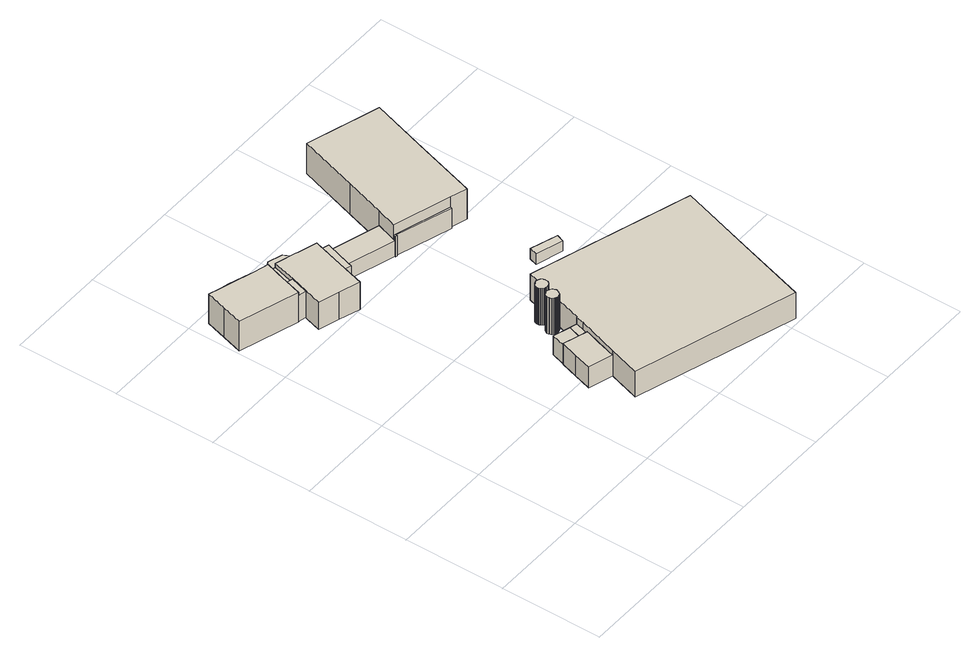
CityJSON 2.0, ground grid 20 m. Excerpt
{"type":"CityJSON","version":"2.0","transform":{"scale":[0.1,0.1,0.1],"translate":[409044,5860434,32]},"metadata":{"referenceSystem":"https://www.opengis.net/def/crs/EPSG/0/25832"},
"CityObjects":{
"building1":{"type":"Building","attributes":{"Gemeindeschluessel":"03454048","AbsoluteHoehe":"33.031","MittlereTraufHoehe":"38.869","Firsthoehe":"38.869","function":"51009_1610","roofType":"1000","measuredHeight":5.84},"address":[{"country":"Germany","locality":"Spahnharrenstätte"}],"geometry":[{"type":"MultiSurface","lod":"1","boundaries":[[[0,1,2,3]],[[4,5,6,7]],[[4,7,3,2]],[[5,4,2,1]],[[6,5,1,0]],[[7,6,0,3]]]}]},
"building2":{"type":"Building","attributes":{"Gemeindeschluessel":"03454048","AbsoluteHoehe":"32.88","MittlereTraufHoehe":"38.802","Firsthoehe":"40.903","function":"31001_1210","roofType":"3100","measuredHeight":8.02},"address":[{"country":"Germany","locality":"Spahnharrenstätte","thoroughfareNumber":"100","thoroughfareName":"Rastdorfer Straße"}],"children":["building2-1","building2-2","building2-3","building2-4","building2-5","building2-6"],"geometry":[{"type":"MultiSurface","lod":"1","boundaries":[[[8,9,10,11,12,13,14,15,16]],[[17,18,19,20,21,22,23,24,25]],[[17,25,16,15]],[[18,17,15,14]],[[19,18,14,13]],[[12,26,27,13]],[[21,20,12,11]],[[10,28,29,11]],[[9,30,28,10]],[[24,23,9,8]],[[25,24,8,16]],[[26,20,19,27]],[[28,22,21,29]],[[23,22,28,30]]]}]},
"building2-1":{"type":"BuildingPart","attributes":{"AbsoluteHoehe":"32.88","MittlereTraufHoehe":"36.216","Firsthoehe":"36.842","roofType":"3100","measuredHeight":3.96},"parents":["building2"],"geometry":[{"type":"MultiSurface","lod":"1","boundaries":[[[31,32,33,34,35,36]],[[37,38,39,40,41,42]],[[39,38,34,33]],[[40,39,33,32]],[[41,40,32,31]],[[42,41,31,36]],[[35,37,42,36]],[[38,37,35,34]]]}]},
"building2-2":{"type":"BuildingPart","attributes":{"AbsoluteHoehe":"32.88","MittlereTraufHoehe":"37.153","Firsthoehe":"37.153","roofType":"1000","measuredHeight":4.27},"parents":["building2"],"geometry":[{"type":"MultiSurface","lod":"1","boundaries":[[[43,44,45,46,47,48,49]],[[50,51,52,53,54,55,56]],[[51,50,48,47]],[[52,51,47,46]],[[53,52,46,45]],[[54,53,45,44]],[[55,54,44,43]],[[57,58,55,43]],[[50,56,49,48]],[[49,56,58,57]]]}]},
"building2-3":{"type":"BuildingPart","attributes":{"AbsoluteHoehe":"32.88","MittlereTraufHoehe":"38.055","Firsthoehe":"38.055","roofType":"1000","measuredHeight":5.18},"parents":["building2"],"geometry":[{"type":"MultiSurface","lod":"1","boundaries":[[[26,59,60,61,27]],[[62,63,64,20,19]],[[62,19,27,61]],[[63,62,61,60]],[[64,63,60,59]],[[20,64,59,26]],[[19,20,26,27]]]}]},
"building2-4":{"type":"BuildingPart","attributes":{"AbsoluteHoehe":"32.88","MittlereTraufHoehe":"36.806","Firsthoehe":"37.975","roofType":"2100","measuredHeight":5.09},"parents":["building2"],"geometry":[{"type":"MultiSurface","lod":"1","boundaries":[[[65,66,67,68,69,70]],[[71,72,73,38,42,74]],[[71,74,70,69]],[[73,72,68,67]],[[38,73,67,66]],[[65,36,35,34,66]],[[74,42,65,70]],[[72,71,69,68]],[[36,42,37,35]],[[35,37,38,34]]]}]},
"building2-5":{"type":"BuildingPart","attributes":{"AbsoluteHoehe":"32.88","MittlereTraufHoehe":"38.763","Firsthoehe":"40.017","roofType":"3100","measuredHeight":7.14},"parents":["building2"],"geometry":[{"type":"MultiSurface","lod":"1","boundaries":[[[75,76,77,78,79,80,81,82,83]],[[84,85,56,58,55,72,71,86,87]],[[84,87,83,82]],[[85,84,82,81]],[[80,88,89,81]],[[79,57,49,80]],[[55,58,79,78]],[[72,55,78,77]],[[76,69,68,77]],[[86,71,76,75]],[[87,86,75,83]],[[88,56,85,89]],[[57,58,56,49]],[[69,71,72,68]]]}]},
"building2-6":{"type":"BuildingPart","attributes":{"AbsoluteHoehe":"32.88","MittlereTraufHoehe":"38.055","Firsthoehe":"38.055","roofType":"1000","measuredHeight":5.18},"parents":["building2"],"geometry":[{"type":"MultiSurface","lod":"1","boundaries":[[[30,89,88,90,29]],[[50,56,85,23,21]],[[50,21,29,90]],[[88,49,48,90]],[[23,85,89,30]],[[49,56,50,48]],[[85,56,88,89]],[[29,21,22,28]],[[28,22,23,30]]]}]},
"building3":{"type":"Building","attributes":{"Gemeindeschluessel":"03454048","AbsoluteHoehe":"33.182","MittlereTraufHoehe":"37.422","Firsthoehe":"37.422","function":"51009_1610","roofType":"1000","measuredHeight":4.24},"address":[{"country":"Germany","locality":"Spahnharrenstätte"}],"geometry":[{"type":"MultiSurface","lod":"1","boundaries":[[[91,92,93,94]],[[95,96,97,98]],[[95,98,94,93]],[[96,95,93,92]],[[97,96,92,91]],[[98,97,91,94]]]}]},
"building4":{"type":"Building","attributes":{"Gemeindeschluessel":"03454048","AbsoluteHoehe":"33.275","MittlereTraufHoehe":"41.359","Firsthoehe":"41.359","function":"51003_1201","roofType":"1000","measuredHeight":8.08},"address":[{"country":"Germany","locality":"Spahnharrenstätte"}],"geometry":[{"type":"MultiSurface","lod":"1","boundaries":[[[99,100,101,102,103,104,105,106,107,108,109,110,111,112,113,114,115,116,117,118,119,120,121,122,123,124,125,126,127,128,129,130,131,132,133,134,135,136,137,138]],[[139,140,141,142,143,144,145,146,147,148,149,150,151,152,153,154,155,156,157,158,159,160,161,162,163,164,165,166,167,168,169,170,171,172,173,174,175,176,177,178]],[[139,178,138,137]],[[140,139,137,136]],[[141,140,136,135]],[[142,141,135,134]],[[143,142,134,133]],[[144,143,133,132]],[[145,144,132,131]],[[146,145,131,130]],[[147,146,130,129]],[[148,147,129,128]],[[149,148,128,127]],[[150,149,127,126]],[[151,150,126,125]],[[152,151,125,124]],[[153,152,124,123]],[[154,153,123,122]],[[155,154,122,121]],[[156,155,121,120]],[[157,156,120,119]],[[158,157,119,118]],[[159,158,118,117]],[[160,159,117,116]],[[161,160,116,115]],[[162,161,115,114]],[[163,162,114,113]],[[164,163,113,112]],[[165,164,112,111]],[[166,165,111,110]],[[167,166,110,109]],[[168,167,109,108]],[[169,168,108,107]],[[170,169,107,106]],[[171,170,106,105]],[[172,171,105,104]],[[173,172,104,103]],[[174,173,103,102]],[[175,174,102,101]],[[176,175,101,100]],[[177,176,100,99]],[[178,177,99,138]]]}]},
"building5":{"type":"Building","attributes":{"Gemeindeschluessel":"03454048","AbsoluteHoehe":"33.278","MittlereTraufHoehe":"41.471","Firsthoehe":"41.471","function":"51003_1201","roofType":"1000","measuredHeight":8.19},"address":[{"country":"Germany","locality":"Spahnharrenstätte"}],"geometry":[{"type":"MultiSurface","lod":"1","boundaries":[[[179,180,181,182,183,184,185,186,187,188,189,190,191,192,193,194,195,196,197,198,199,200,201,202,203,204,205,206,207,208,209,210,211,212,213,214,215,216,217]],[[218,219,220,221,222,223,224,225,226,227,228,229,230,231,232,233,234,235,236,237,238,239,240,241,242,243,244,245,246,247,248,249,250,251,252,253,254,255,256]],[[218,256,217,216]],[[219,218,216,215]],[[220,219,215,214]],[[221,220,214,213]],[[222,221,213,212]],[[223,222,212,211]],[[224,223,211,210]],[[225,224,210,209]],[[226,225,209,208]],[[227,226,208,207]],[[228,227,207,206]],[[229,228,206,205]],[[230,229,205,204]],[[231,230,204,203]],[[232,231,203,202]],[[233,232,202,201]],[[234,233,201,200]],[[235,234,200,199]],[[236,235,199,198]],[[237,236,198,197]],[[238,237,197,196]],[[239,238,196,195]],[[240,239,195,194]],[[241,240,194,193]],[[242,241,193,192]],[[243,242,192,191]],[[244,243,191,190]],[[245,244,190,189]],[[246,245,189,188]],[[247,246,188,187]],[[248,247,187,186]],[[249,248,186,185]],[[250,249,185,184]],[[251,250,184,183]],[[252,251,183,182]],[[253,252,182,181]],[[254,253,181,180]],[[255,254,180,179]],[[256,255,179,217]]]}]},
"building6":{"type":"Building","attributes":{"Gemeindeschluessel":"03454048","AbsoluteHoehe":"33.129","MittlereTraufHoehe":"38.767","Firsthoehe":"40.826","function":"31001_2720","roofType":"3100","measuredHeight":7.7},"address":[{"country":"Germany","locality":"Spahnharrenstätte"}],"children":["building6-1","building6-2"],"geometry":[{"type":"MultiSurface","lod":"1","boundaries":[[[257,258,259,260,261,262,263,264,265]],[[266,267,268,269,270,271,272,273,274]],[[266,274,265,264]],[[263,275,276,277,278,279,264]],[[262,280,275,263]],[[269,268,262,261]],[[270,269,261,260]],[[271,270,260,259]],[[272,271,259,258]],[[273,272,258,257]],[[274,273,257,265]],[[275,267,281,276]],[[277,276,281,282,278]],[[278,282,266,279]],[[268,267,275,280]]]}]},
"building6-1":{"type":"BuildingPart","attributes":{"AbsoluteHoehe":"33.129","MittlereTraufHoehe":"37.377","Firsthoehe":"37.377","roofType":"1000","measuredHeight":4.25},"parents":["building6"],"geometry":[{"type":"MultiSurface","lod":"1","boundaries":[[[276,280,93,92]],[[283,268,281,284]],[[283,284,92,93]],[[268,283,93,280]],[[276,281,267,275]],[[275,267,268,280]],[[284,281,276,92]]]}]},
"building6-2":{"type":"BuildingPart","attributes":{"AbsoluteHoehe":"33.129","MittlereTraufHoehe":"37.591","Firsthoehe":"38.231","roofType":"3100","measuredHeight":5.1},"parents":["building6"],"geometry":[{"type":"MultiSurface","lod":"1","boundaries":[[[278,277,285,286,287,288,279]],[[289,290,291,284,281,282,266]],[[289,266,279,288]],[[290,289,288,287]],[[291,290,287,286]],[[284,291,286,285]],[[277,276,92,285]],[[276,281,284,92]],[[278,282,281,276,277]],[[266,282,278,279]]]}]},
"building7":{"type":"Building","attributes":{"Gemeindeschluessel":"03454048","AbsoluteHoehe":"33.268","MittlereTraufHoehe":"35.554","Firsthoehe":"35.554","function":"51009_1610","roofType":"1000","measuredHeight":2.29},"address":[{"country":"Germany","locality":"Spahnharrenstätte"}],"geometry":[{"type":"MultiSurface","lod":"1","boundaries":[[[292,293,294,295]],[[296,297,298,299]],[[296,299,295,294]],[[297,296,294,293]],[[298,297,293,292]],[[299,298,292,295]]]}]},
"building8":{"type":"Building","attributes":{"Gemeindeschluessel":"03454048","AbsoluteHoehe":"32.949","MittlereTraufHoehe":"38.75","Firsthoehe":"41.871","function":"31001_2720","roofType":"3100","measuredHeight":8.92},"address":[{"country":"Germany","locality":"Spahnharrenstätte"}],"children":["building8-1"],"geometry":[{"type":"MultiSurface","lod":"1","boundaries":[[[300,301,302,303,304,305,306,307]],[[308,39,309,310,311,312,313,314]],[[306,315,316,307]],[[39,308,306,305]],[[309,39,305,304]],[[310,309,304,303]],[[311,310,303,302]],[[312,311,302,301]],[[313,312,301,300]],[[314,313,300,307]],[[315,308,314,316]]]}]},
"building8-1":{"type":"BuildingPart","attributes":{"AbsoluteHoehe":"32.949","MittlereTraufHoehe":"37.46","Firsthoehe":"37.46","roofType":"1000","measuredHeight":4.51},"parents":["building8"],"geometry":[{"type":"MultiSurface","lod":"1","boundaries":[[[317,318,316,315,319,320,321]],[[322,41,308,314,323,324,325]],[[322,325,321,320]],[[41,322,320,319]],[[308,41,319,315]],[[323,314,316,318]],[[324,323,318,317]],[[325,324,317,321]],[[314,308,315,316]]]}]}
},
"vertices":[
[123,664,69],[138,660,69],[149,696,69],[134,700,69],[149,696,10],[138,660,10],[123,664,10],[134,700,10],
[123,664,75],[134,700,75],[135,705,75],[148,746,75],[122,753,75],[66,770,75],[31,781,75],[19,740,75],[7,700,75],[19,740,9],[31,781,9],[66,770,9],[122,753,9],[148,746,9],[135,705,9],[134,700,9],[123,664,9],[7,700,9],[122,753,61],[66,770,61],[135,705,61],[148,746,61],[134,700,61],
[348,633,44],[355,654,44],[362,676,44],[266,705,44],[259,684,44],[252,662,44],[259,684,9],[266,705,9],[362,676,9],[355,654,9],[348,633,9],[252,662,9],
[204,728,52],[208,743,52],[201,756,52],[173,765,52],[160,758,52],[155,743,52],[162,741,52],[155,743,9],[160,758,9],[173,765,9],[201,756,9],[208,743,9],[204,728,9],[162,741,9],[203,729,52],[203,729,9],
[126,765,61],[82,779,61],[70,782,61],[70,782,9],[82,779,9],[126,765,9],
[252,662,52],[266,705,52],[267,709,52],[243,716,52],[225,655,52],[248,648,52],[225,655,9],[243,716,9],[267,709,9],[248,648,9],
[209,601,70],[225,655,70],[243,716,70],[204,728,70],[203,729,70],[162,741,70],[149,696,70],[128,626,70],[168,614,70],[128,626,9],[149,696,9],[209,601,9],[168,614,9],[162,741,61],[149,696,61],
[155,743,61],
[301,249,54],[333,239,54],[342,266,54],[309,276,54],[342,266,12],[333,239,12],[301,249,12],[309,276,12],
[346,307,94],[348,305,94],[350,303,94],[351,302,94],[353,302,94],[355,301,94],[356,301,94],[358,301,94],[359,302,94],[361,302,94],[363,303,94],[364,305,94],[366,307,94],[366,308,94],[367,310,94],[368,312,94],[368,314,94],[367,316,94],[367,317,94],[366,319,94],[366,320,94],[364,321,94],[363,322,94],[361,323,94],[359,324,94],[357,325,94],[356,325,94],[355,325,94],[353,324,94],[351,323,94],[349,322,94],[348,321,94],[347,320,94],[346,319,94],[345,317,94],[345,316,94],[344,314,94],[345,312,94],[345,310,94],[346,308,94],[345,310,13],[345,312,13],[344,314,13],[345,316,13],[345,317,13],[346,319,13],[347,320,13],[348,321,13],[349,322,13],[351,323,13],[353,324,13],[355,325,13],[356,325,13],[357,325,13],[359,324,13],[361,323,13],[363,322,13],[364,321,13],[366,320,13],[366,319,13],[367,317,13],[367,316,13],[368,314,13],[368,312,13],[367,310,13],[366,308,13],[366,307,13],[364,305,13],[363,303,13],[361,302,13],[359,302,13],[358,301,13],[356,301,13],[355,301,13],[353,302,13],[351,302,13],[350,303,13],[348,305,13],[346,307,13],[346,308,13],
[355,335,95],[356,333,95],[358,331,95],[360,330,95],[361,330,95],[363,330,95],[365,329,95],[366,330,95],[368,330,95],[369,330,95],[371,331,95],[373,333,95],[374,335,95],[375,336,95],[376,338,95],[376,340,95],[376,342,95],[376,344,95],[375,345,95],[375,347,95],[374,348,95],[373,349,95],[372,350,95],[370,351,95],[368,352,95],[365,353,95],[364,353,95],[361,352,95],[359,351,95],[358,350,95],[356,349,95],[355,348,95],[354,347,95],[354,345,95],[353,344,95],[353,342,95],[353,340,95],[353,338,95],[354,336,95],[353,338,13],[353,340,13],[353,342,13],[353,344,13],[354,345,13],[354,347,13],[355,348,13],[356,349,13],[358,350,13],[359,351,13],[361,352,13],[364,353,13],[365,353,13],[368,352,13],[370,351,13],[372,350,13],[373,349,13],[374,348,13],[375,347,13],[375,345,13],[376,344,13],[376,342,13],[376,340,13],[376,338,13],[375,336,13],[374,335,13],[373,333,13],[371,331,13],[369,330,13],[368,330,13],[366,330,13],[365,329,13],[363,330,13],[361,330,13],[360,330,13],[358,331,13],[356,333,13],[355,335,13],[354,336,13],
[622,8,69],[665,149,69],[709,291,69],[395,388,69],[357,262,69],[356,262,69],[352,246,69],[327,166,69],[308,105,69],[327,166,11],[352,246,11],[356,262,11],[357,262,11],[395,388,11],[709,291,11],[665,149,11],[622,8,11],[308,105,11],[352,246,54],[348,234,54],[348,234,58],[337,200,58],[327,166,58],[356,262,54],[348,234,11],[337,200,11],
[342,266,11],[333,239,11],
[333,239,58],[301,249,58],[290,215,58],[280,180,58],[280,180,11],[290,215,11],[301,249,11],
[469,431,36],[522,415,36],[527,430,36],[474,447,36],[527,430,13],[522,415,13],[469,431,13],[474,447,13],
[493,592,77],[529,710,77],[566,828,77],[423,872,77],[386,754,77],[362,676,77],[349,636,77],[460,602,77],[349,636,9],[386,754,9],[423,872,9],[566,828,9],[529,710,9],[493,592,9],[460,602,9],[349,636,55],[460,602,55],
[351,632,55],[459,598,55],[348,633,55],[348,631,55],[351,630,55],[348,631,9],[459,598,9],[351,632,9],[351,630,9]
]}
